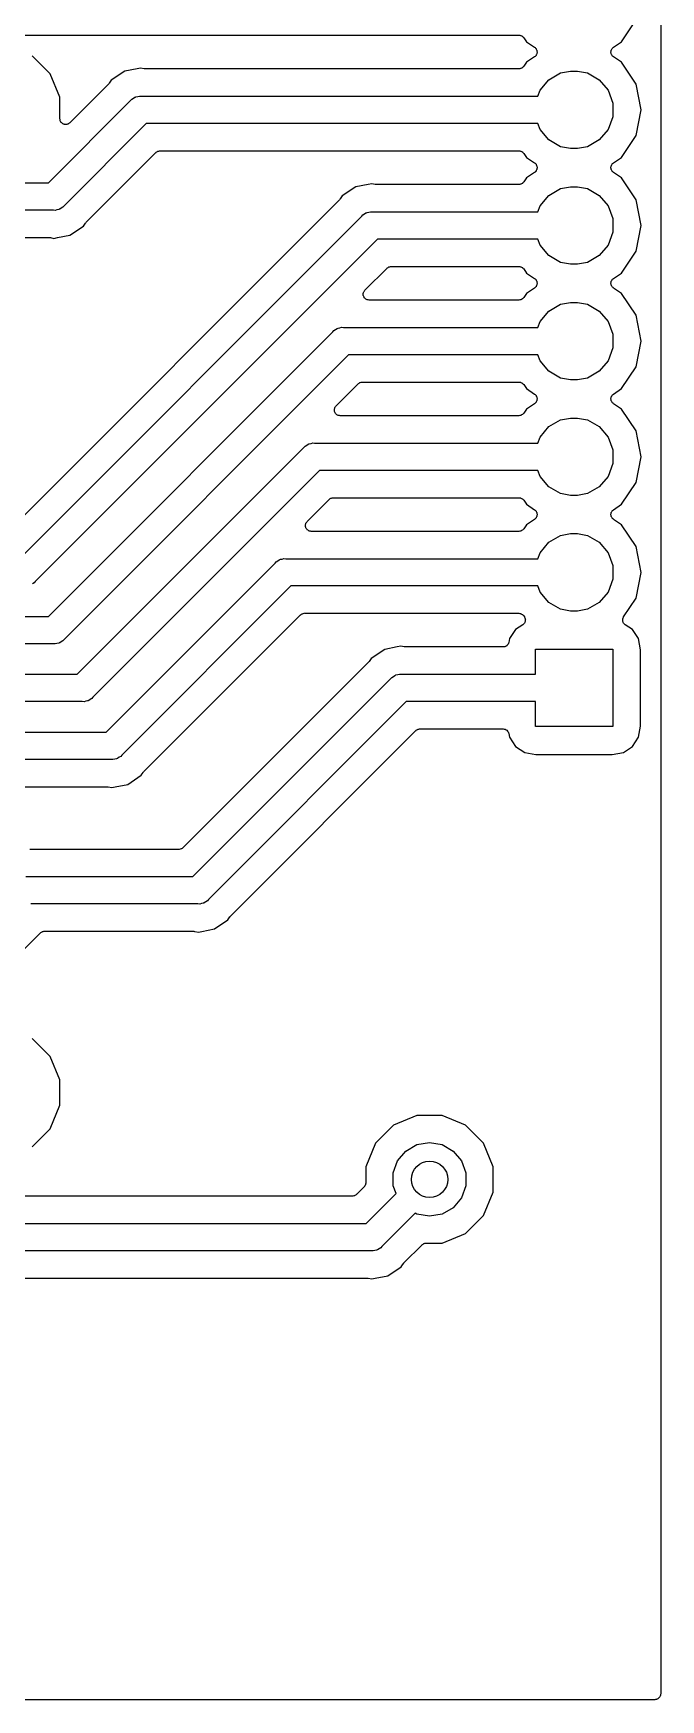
# Model space of a CAD drawing. Extents: x 64 to 244, y -149 to -41.
# Drawn here: x 230.69 to 244.47, y -149.22 to -112.62 of the extents above; entities that cross this region are included whole.
import ezdxf

# ---------------------------------------------------------------- set-up
doc = ezdxf.new("R2010")
doc.units = 0
doc.header["$MEASUREMENT"] = 0
doc.layers.add('BLACK', color=7, linetype='CONTINUOUS')

msp = doc.modelspace()

# ---------------------------------------------------------------- linework, layer by layer
at = {"layer": 'BLACK', "linetype": 'CONTINUOUS'}
for p, q in [((244.475, -42.037), (244.475, -149.098)), ((243.615, -112.805), (243.936, -112.326)), ((230.208, -112.66), (241.36, -112.66)), ((241.36, -112.66), (241.377, -112.663)), ((241.377, -112.663), (241.395, -112.665)), ((241.395, -112.665), (241.399, -112.667)), ((241.399, -112.667), (241.403, -112.668)), ((241.403, -112.668), (241.419, -112.677)), ((241.419, -112.677), (241.435, -112.685)), ((241.435, -112.685), (241.438, -112.688)), ((241.438, -112.688), (241.441, -112.69)), ((241.441, -112.69), (241.453, -112.703)), ((241.453, -112.703), (241.465, -112.716)), ((241.465, -112.716), (241.525, -112.805)), ((241.525, -112.805), (241.703, -112.924)), ((241.703, -112.924), (241.713, -112.934)), ((241.713, -112.934), (241.724, -112.942)), ((241.724, -112.942), (241.729, -112.949)), ((241.729, -113.111), (241.724, -113.118)), ((241.729, -112.949), (241.735, -112.955)), ((241.735, -113.105), (241.729, -113.111)), ((241.735, -112.955), (241.741, -112.967)), ((241.741, -113.093), (241.735, -113.105)), ((241.741, -112.967), (241.748, -112.979)), ((241.748, -113.081), (241.741, -113.093)), ((241.748, -112.979), (241.75, -112.987)), ((241.75, -113.073), (241.748, -113.081)), ((241.75, -112.987), (241.754, -112.994)), ((241.754, -113.066), (241.75, -113.073)), ((241.754, -112.994), (241.756, -113.008)), ((241.756, -113.052), (241.754, -113.066)), ((241.756, -113.008), (241.759, -113.022)), ((241.759, -113.038), (241.756, -113.052)), ((241.759, -113.022), (241.758, -113.03)), ((241.758, -113.03), (241.759, -113.038)), ((243.381, -113.022), (243.384, -113.008)), ((243.382, -113.03), (243.381, -113.022)), ((243.381, -113.038), (243.382, -113.03)), ((243.384, -113.052), (243.381, -113.038)), ((243.384, -113.008), (243.386, -112.994)), ((243.386, -113.066), (243.384, -113.052)), ((243.386, -112.994), (243.39, -112.987)), ((243.39, -113.073), (243.386, -113.066)), ((243.39, -112.987), (243.392, -112.979)), ((243.392, -113.081), (243.39, -113.073)), ((243.392, -112.979), (243.399, -112.967)), ((243.399, -113.093), (243.392, -113.081)), ((243.399, -112.967), (243.405, -112.955)), ((243.405, -113.105), (243.399, -113.093)), ((243.405, -112.955), (243.411, -112.949)), ((243.411, -113.111), (243.405, -113.105)), ((243.411, -112.949), (243.416, -112.942)), ((243.416, -113.118), (243.411, -113.111)), ((243.416, -112.942), (243.427, -112.934)), ((243.427, -112.934), (243.437, -112.924)), ((243.437, -112.924), (243.615, -112.805)), ((231.057, -113.507), (230.663, -113.113)), ((232.694, -113.452), (232.396, -113.651)), ((232.969, -113.398), (232.694, -113.452)), ((233.045, -113.382), (232.969, -113.398)), ((232.969, -113.398), (232.969, -113.398)), ((233.121, -113.398), (233.045, -113.382)), ((233.134, -113.398), (233.121, -113.398)), ((233.146, -113.4), (233.134, -113.398)), ((241.36, -113.4), (233.146, -113.4)), ((241.377, -113.397), (241.36, -113.4)), ((241.395, -113.395), (241.377, -113.397)), ((241.399, -113.393), (241.395, -113.395)), ((241.403, -113.392), (241.399, -113.393)), ((241.419, -113.383), (241.403, -113.392)), ((241.435, -113.375), (241.419, -113.383)), ((241.438, -113.372), (241.435, -113.375)), ((241.441, -113.37), (241.438, -113.372)), ((241.453, -113.357), (241.441, -113.37)), ((241.465, -113.344), (241.453, -113.357)), ((241.525, -113.255), (241.465, -113.344)), ((241.703, -113.136), (241.525, -113.255)), ((241.713, -113.126), (241.703, -113.136)), ((241.724, -113.118), (241.713, -113.126)), ((242.275, -113.489), (242.496, -113.45)), ((242.496, -113.45), (242.644, -113.45)), ((242.644, -113.45), (242.865, -113.489)), ((243.427, -113.126), (243.416, -113.118)), ((243.437, -113.136), (243.427, -113.126)), ((243.615, -113.255), (243.437, -113.136)), ((243.936, -113.734), (243.615, -113.255)), ((231.27, -114.022), (231.057, -113.507)), ((232.337, -113.735), (231.487, -114.585)), ((232.344, -113.725), (232.337, -113.735)), ((232.353, -113.716), (232.344, -113.725)), ((232.396, -113.651), (232.353, -113.716)), ((241.823, -113.868), (242.015, -113.639)), ((242.015, -113.639), (242.275, -113.489)), ((242.865, -113.489), (243.125, -113.639)), ((243.125, -113.639), (243.317, -113.868)), ((244.048, -114.3), (243.936, -113.734)), ((231.016, -115.905), (232.824, -114.097)), ((231.27, -114.496), (231.27, -114.022)), ((232.824, -114.097), (232.849, -114.067)), ((232.849, -114.067), (232.884, -114.047)), ((232.884, -114.047), (232.916, -114.024)), ((232.916, -114.024), (232.929, -114.02)), ((232.929, -114.02), (232.941, -114.014)), ((232.941, -114.014), (232.98, -114.007)), ((232.98, -114.007), (233.018, -113.997)), ((233.018, -113.997), (233.058, -114)), ((233.058, -114), (241.775, -114)), ((241.775, -114), (241.823, -113.868)), ((243.317, -113.868), (243.42, -114.15)), ((243.42, -114.15), (243.42, -114.45)), ((231.273, -114.512), (231.27, -114.496)), ((231.274, -114.528), (231.273, -114.512)), ((231.277, -114.534), (231.274, -114.528)), ((231.278, -114.539), (231.277, -114.534)), ((231.286, -114.553), (231.278, -114.539)), ((231.293, -114.568), (231.286, -114.553)), ((231.297, -114.572), (231.293, -114.568)), ((231.3, -114.577), (231.297, -114.572)), ((243.42, -114.45), (243.317, -114.732)), ((243.936, -114.866), (244.048, -114.3)), ((231.312, -114.588), (231.3, -114.577)), ((231.324, -114.6), (231.312, -114.588)), ((231.329, -114.602), (231.324, -114.6)), ((231.333, -114.606), (231.329, -114.602)), ((231.349, -114.611), (231.333, -114.606)), ((231.364, -114.618), (231.349, -114.611)), ((233.169, -114.6), (231.361, -116.408)), ((231.37, -114.619), (231.364, -114.618)), ((231.375, -114.621), (231.37, -114.619)), ((231.392, -114.621), (231.375, -114.621)), ((231.408, -114.622), (231.392, -114.621)), ((231.413, -114.621), (231.408, -114.622)), ((231.419, -114.621), (231.413, -114.621)), ((231.435, -114.615), (231.419, -114.621)), ((231.451, -114.611), (231.435, -114.615)), ((231.455, -114.607), (231.451, -114.611)), ((231.46, -114.606), (231.455, -114.607)), ((231.473, -114.595), (231.46, -114.606)), ((231.487, -114.585), (231.473, -114.595)), ((241.775, -114.6), (233.169, -114.6)), ((241.823, -114.732), (241.775, -114.6)), ((242.015, -114.961), (241.823, -114.732)), ((243.317, -114.732), (243.125, -114.961)), ((243.615, -115.345), (243.936, -114.866)), ((231.848, -116.77), (233.381, -115.237)), ((233.381, -115.237), (233.385, -115.234)), ((233.385, -115.234), (233.389, -115.23)), ((233.389, -115.23), (233.403, -115.221)), ((233.403, -115.221), (233.417, -115.212)), ((233.417, -115.212), (233.422, -115.21)), ((233.422, -115.21), (233.427, -115.208)), ((233.427, -115.208), (233.443, -115.205)), ((233.443, -115.205), (233.459, -115.2)), ((233.459, -115.2), (233.465, -115.201)), ((233.465, -115.201), (233.47, -115.2)), ((233.47, -115.2), (241.36, -115.2)), ((241.36, -115.2), (241.377, -115.203)), ((241.377, -115.203), (241.395, -115.205)), ((241.395, -115.205), (241.399, -115.207)), ((241.399, -115.207), (241.403, -115.208)), ((241.403, -115.208), (241.419, -115.217)), ((241.419, -115.217), (241.435, -115.225)), ((241.435, -115.225), (241.438, -115.228)), ((241.438, -115.228), (241.441, -115.23)), ((241.441, -115.23), (241.453, -115.243)), ((241.453, -115.243), (241.465, -115.256)), ((241.465, -115.256), (241.525, -115.345)), ((242.275, -115.111), (242.015, -114.961)), ((242.496, -115.15), (242.275, -115.111)), ((242.644, -115.15), (242.496, -115.15)), ((242.865, -115.111), (242.644, -115.15)), ((243.125, -114.961), (242.865, -115.111)), ((241.525, -115.345), (241.703, -115.464)), ((241.703, -115.464), (241.713, -115.474)), ((241.713, -115.666), (241.703, -115.676)), ((241.713, -115.474), (241.724, -115.482)), ((241.724, -115.658), (241.713, -115.666)), ((241.724, -115.482), (241.729, -115.489)), ((241.729, -115.651), (241.724, -115.658)), ((241.729, -115.489), (241.735, -115.495)), ((241.735, -115.645), (241.729, -115.651)), ((241.735, -115.495), (241.741, -115.507)), ((241.741, -115.633), (241.735, -115.645)), ((241.741, -115.507), (241.748, -115.519)), ((241.748, -115.621), (241.741, -115.633)), ((241.748, -115.519), (241.75, -115.527)), ((241.75, -115.613), (241.748, -115.621)), ((241.75, -115.527), (241.754, -115.534)), ((241.754, -115.606), (241.75, -115.613)), ((241.754, -115.534), (241.756, -115.548)), ((241.756, -115.592), (241.754, -115.606)), ((241.756, -115.548), (241.759, -115.562)), ((241.759, -115.578), (241.756, -115.592)), ((241.759, -115.562), (241.758, -115.57)), ((241.758, -115.57), (241.759, -115.578)), ((243.381, -115.562), (243.384, -115.548)), ((243.382, -115.57), (243.381, -115.562)), ((243.381, -115.578), (243.382, -115.57)), ((243.384, -115.592), (243.381, -115.578)), ((243.384, -115.548), (243.386, -115.534)), ((243.386, -115.606), (243.384, -115.592)), ((243.386, -115.534), (243.39, -115.527)), ((243.39, -115.613), (243.386, -115.606)), ((243.39, -115.527), (243.392, -115.519)), ((243.392, -115.621), (243.39, -115.613)), ((243.392, -115.519), (243.399, -115.507)), ((243.399, -115.633), (243.392, -115.621)), ((243.399, -115.507), (243.405, -115.495)), ((243.405, -115.645), (243.399, -115.633)), ((243.405, -115.495), (243.411, -115.489)), ((243.411, -115.651), (243.405, -115.645)), ((243.411, -115.489), (243.416, -115.482)), ((243.416, -115.658), (243.411, -115.651)), ((243.416, -115.482), (243.427, -115.474)), ((243.427, -115.666), (243.416, -115.658)), ((243.427, -115.474), (243.437, -115.464)), ((243.437, -115.676), (243.427, -115.666)), ((243.437, -115.464), (243.615, -115.345)), ((215.278, -115.905), (231.016, -115.905)), ((237.774, -115.992), (237.476, -116.191)), ((238.049, -115.938), (237.774, -115.992)), ((238.125, -115.922), (238.049, -115.938)), ((238.201, -115.938), (238.125, -115.922)), ((238.214, -115.938), (238.201, -115.938)), ((238.226, -115.94), (238.214, -115.938)), ((241.36, -115.94), (238.226, -115.94)), ((241.377, -115.937), (241.36, -115.94)), ((241.395, -115.935), (241.377, -115.937)), ((241.399, -115.933), (241.395, -115.935)), ((241.403, -115.932), (241.399, -115.933)), ((241.419, -115.923), (241.403, -115.932)), ((241.435, -115.915), (241.419, -115.923)), ((241.438, -115.912), (241.435, -115.915)), ((241.441, -115.91), (241.438, -115.912)), ((241.453, -115.897), (241.441, -115.91)), ((241.465, -115.884), (241.453, -115.897)), ((241.525, -115.795), (241.465, -115.884)), ((241.703, -115.676), (241.525, -115.795)), ((242.015, -116.179), (242.275, -116.029)), ((242.275, -116.029), (242.496, -115.99)), ((242.496, -115.99), (242.644, -115.99)), ((242.644, -115.99), (242.865, -116.029)), ((242.865, -116.029), (243.125, -116.179)), ((243.615, -115.795), (243.437, -115.676)), ((243.936, -116.274), (243.615, -115.795)), ((237.417, -116.275), (230.169, -123.523)), ((237.424, -116.265), (237.417, -116.275)), ((237.433, -116.256), (237.424, -116.265)), ((237.476, -116.191), (237.433, -116.256)), ((241.823, -116.408), (242.015, -116.179)), ((243.125, -116.179), (243.317, -116.408)), ((244.048, -116.84), (243.936, -116.274)), ((231.127, -116.505), (215.389, -116.505)), ((230.381, -124.16), (237.904, -116.637)), ((231.167, -116.508), (231.127, -116.505)), ((231.205, -116.498), (231.167, -116.508)), ((231.244, -116.491), (231.205, -116.498)), ((231.256, -116.485), (231.244, -116.491)), ((231.269, -116.481), (231.256, -116.485)), ((231.301, -116.458), (231.269, -116.481)), ((231.336, -116.438), (231.301, -116.458)), ((231.361, -116.408), (231.336, -116.438)), ((231.841, -116.78), (231.848, -116.77)), ((237.904, -116.637), (237.929, -116.607)), ((237.929, -116.607), (237.964, -116.587)), ((237.964, -116.587), (237.996, -116.564)), ((237.996, -116.564), (238.009, -116.56)), ((238.009, -116.56), (238.021, -116.554)), ((238.021, -116.554), (238.06, -116.547)), ((238.06, -116.547), (238.098, -116.537)), ((238.098, -116.537), (238.138, -116.54)), ((238.138, -116.54), (241.775, -116.54)), ((241.775, -116.54), (241.823, -116.408)), ((243.317, -116.408), (243.42, -116.69)), ((243.42, -116.69), (243.42, -116.99)), ((218.007, -117.105), (231.039, -117.105)), ((231.039, -117.105), (231.051, -117.107)), ((231.051, -117.107), (231.064, -117.107)), ((231.064, -117.107), (231.14, -117.123)), ((231.14, -117.123), (231.216, -117.107)), ((231.216, -117.107), (231.491, -117.053)), ((231.216, -117.107), (231.216, -117.107)), ((231.491, -117.053), (231.789, -116.854)), ((231.789, -116.854), (231.832, -116.789)), ((231.832, -116.789), (231.841, -116.78)), ((243.42, -116.99), (243.317, -117.272)), ((243.936, -117.406), (244.048, -116.84)), ((238.249, -117.14), (230.726, -124.663)), ((241.775, -117.14), (238.249, -117.14)), ((241.823, -117.272), (241.775, -117.14)), ((242.015, -117.501), (241.823, -117.272)), ((242.275, -117.651), (242.015, -117.501)), ((243.125, -117.501), (242.865, -117.651)), ((243.317, -117.272), (243.125, -117.501)), ((243.615, -117.885), (243.936, -117.406)), ((237.975, -118.263), (238.461, -117.777)), ((238.461, -117.777), (238.465, -117.774)), ((238.465, -117.774), (238.469, -117.77)), ((238.469, -117.77), (238.483, -117.761)), ((238.483, -117.761), (238.497, -117.752)), ((238.497, -117.752), (238.502, -117.75)), ((238.502, -117.75), (238.507, -117.748)), ((238.507, -117.748), (238.523, -117.745)), ((238.523, -117.745), (238.539, -117.74)), ((238.539, -117.74), (238.545, -117.741)), ((238.545, -117.741), (238.55, -117.74)), ((238.55, -117.74), (241.36, -117.74)), ((241.36, -117.74), (241.377, -117.743)), ((241.377, -117.743), (241.395, -117.745)), ((241.395, -117.745), (241.399, -117.747)), ((241.399, -117.747), (241.403, -117.748)), ((241.403, -117.748), (241.419, -117.757)), ((241.419, -117.757), (241.435, -117.765)), ((241.435, -117.765), (241.438, -117.768)), ((241.438, -117.768), (241.441, -117.77)), ((241.441, -117.77), (241.453, -117.783)), ((241.453, -117.783), (241.465, -117.796)), ((241.465, -117.796), (241.525, -117.885)), ((242.496, -117.69), (242.275, -117.651)), ((242.644, -117.69), (242.496, -117.69)), ((242.865, -117.651), (242.644, -117.69)), ((241.525, -117.885), (241.703, -118.004)), ((241.703, -118.216), (241.525, -118.335)), ((241.703, -118.004), (241.713, -118.014)), ((241.713, -118.206), (241.703, -118.216)), ((241.713, -118.014), (241.724, -118.022)), ((241.724, -118.198), (241.713, -118.206)), ((241.724, -118.022), (241.729, -118.029)), ((241.729, -118.191), (241.724, -118.198)), ((241.729, -118.029), (241.735, -118.035)), ((241.735, -118.185), (241.729, -118.191)), ((241.735, -118.035), (241.741, -118.047)), ((241.741, -118.173), (241.735, -118.185)), ((241.741, -118.047), (241.748, -118.059)), ((241.748, -118.161), (241.741, -118.173)), ((241.748, -118.059), (241.75, -118.067)), ((241.75, -118.153), (241.748, -118.161)), ((241.75, -118.067), (241.754, -118.074)), ((241.754, -118.146), (241.75, -118.153)), ((241.754, -118.074), (241.756, -118.088)), ((241.756, -118.132), (241.754, -118.146)), ((241.756, -118.088), (241.759, -118.102)), ((241.759, -118.118), (241.756, -118.132)), ((241.759, -118.102), (241.758, -118.11)), ((241.758, -118.11), (241.759, -118.118)), ((243.381, -118.102), (243.384, -118.088)), ((243.382, -118.11), (243.381, -118.102)), ((243.381, -118.118), (243.382, -118.11)), ((243.384, -118.132), (243.381, -118.118)), ((243.384, -118.088), (243.386, -118.074)), ((243.386, -118.146), (243.384, -118.132)), ((243.386, -118.074), (243.39, -118.067)), ((243.39, -118.153), (243.386, -118.146)), ((243.39, -118.067), (243.392, -118.059)), ((243.392, -118.161), (243.39, -118.153)), ((243.392, -118.059), (243.399, -118.047)), ((243.399, -118.173), (243.392, -118.161)), ((243.399, -118.047), (243.405, -118.035)), ((243.405, -118.185), (243.399, -118.173)), ((243.405, -118.035), (243.411, -118.029)), ((243.411, -118.191), (243.405, -118.185)), ((243.411, -118.029), (243.416, -118.022)), ((243.416, -118.198), (243.411, -118.191)), ((243.416, -118.022), (243.427, -118.014)), ((243.427, -118.206), (243.416, -118.198)), ((243.427, -118.014), (243.437, -118.004)), ((243.437, -118.216), (243.427, -118.206)), ((243.437, -118.004), (243.615, -117.885)), ((243.615, -118.335), (243.437, -118.216)), ((237.938, -118.342), (237.939, -118.337)), ((237.939, -118.358), (237.938, -118.342)), ((237.939, -118.331), (237.945, -118.315)), ((237.939, -118.337), (237.939, -118.331)), ((237.939, -118.375), (237.939, -118.358)), ((237.941, -118.38), (237.939, -118.375)), ((237.942, -118.386), (237.941, -118.38)), ((237.949, -118.401), (237.942, -118.386)), ((237.945, -118.315), (237.949, -118.299)), ((237.949, -118.299), (237.953, -118.295)), ((237.954, -118.416), (237.949, -118.401)), ((237.953, -118.295), (237.954, -118.289)), ((237.954, -118.289), (237.965, -118.277)), ((237.958, -118.421), (237.954, -118.416)), ((237.96, -118.426), (237.958, -118.421)), ((237.972, -118.438), (237.96, -118.426)), ((237.965, -118.277), (237.975, -118.263)), ((237.983, -118.45), (237.972, -118.438)), ((237.988, -118.453), (237.983, -118.45)), ((237.992, -118.457), (237.988, -118.453)), ((238.007, -118.464), (237.992, -118.457)), ((238.021, -118.472), (238.007, -118.464)), ((238.026, -118.473), (238.021, -118.472)), ((238.032, -118.476), (238.026, -118.473)), ((238.048, -118.477), (238.032, -118.476)), ((238.064, -118.48), (238.048, -118.477)), ((241.36, -118.48), (238.064, -118.48)), ((241.377, -118.477), (241.36, -118.48)), ((241.395, -118.475), (241.377, -118.477)), ((241.399, -118.473), (241.395, -118.475)), ((241.403, -118.472), (241.399, -118.473)), ((241.419, -118.463), (241.403, -118.472)), ((241.435, -118.455), (241.419, -118.463)), ((241.438, -118.452), (241.435, -118.455)), ((241.441, -118.45), (241.438, -118.452)), ((241.453, -118.437), (241.441, -118.45)), ((241.465, -118.424), (241.453, -118.437)), ((241.525, -118.335), (241.465, -118.424)), ((242.015, -118.719), (242.275, -118.569)), ((242.275, -118.569), (242.496, -118.53)), ((242.496, -118.53), (242.644, -118.53)), ((242.644, -118.53), (242.865, -118.569)), ((242.865, -118.569), (243.125, -118.719)), ((243.936, -118.814), (243.615, -118.335)), ((241.775, -119.08), (241.823, -118.948)), ((241.823, -118.948), (242.015, -118.719)), ((243.125, -118.719), (243.317, -118.948)), ((243.317, -118.948), (243.42, -119.23)), ((244.048, -119.38), (243.936, -118.814)), ((231.016, -125.43), (237.269, -119.177)), ((237.269, -119.177), (237.294, -119.147)), ((237.294, -119.147), (237.329, -119.127)), ((237.329, -119.127), (237.361, -119.104)), ((237.361, -119.104), (237.374, -119.1)), ((237.374, -119.1), (237.386, -119.094)), ((237.386, -119.094), (237.425, -119.087)), ((237.425, -119.087), (237.463, -119.077)), ((237.463, -119.077), (237.503, -119.08)), ((237.503, -119.08), (241.775, -119.08)), ((243.42, -119.23), (243.42, -119.53)), ((237.614, -119.68), (231.361, -125.933)), ((241.775, -119.68), (237.614, -119.68)), ((241.823, -119.812), (241.775, -119.68)), ((243.42, -119.53), (243.317, -119.812)), ((243.936, -119.946), (244.048, -119.38)), ((242.015, -120.041), (241.823, -119.812)), ((242.275, -120.191), (242.015, -120.041)), ((243.125, -120.041), (242.865, -120.191)), ((243.317, -119.812), (243.125, -120.041)), ((243.615, -120.425), (243.936, -119.946)), ((237.34, -120.803), (237.826, -120.317)), ((237.826, -120.317), (237.83, -120.314)), ((237.83, -120.314), (237.834, -120.31)), ((237.834, -120.31), (237.848, -120.301)), ((237.848, -120.301), (237.862, -120.292)), ((237.862, -120.292), (237.867, -120.29)), ((237.867, -120.29), (237.872, -120.288)), ((237.872, -120.288), (237.888, -120.285)), ((237.888, -120.285), (237.904, -120.28)), ((237.904, -120.28), (237.91, -120.281)), ((237.91, -120.281), (237.915, -120.28)), ((237.915, -120.28), (241.36, -120.28)), ((241.36, -120.28), (241.377, -120.283)), ((241.377, -120.283), (241.395, -120.285)), ((241.395, -120.285), (241.399, -120.287)), ((241.399, -120.287), (241.403, -120.288)), ((241.403, -120.288), (241.419, -120.297)), ((241.419, -120.297), (241.435, -120.305)), ((241.435, -120.305), (241.438, -120.308)), ((241.438, -120.308), (241.441, -120.31)), ((241.441, -120.31), (241.453, -120.323)), ((241.453, -120.323), (241.465, -120.336)), ((241.465, -120.336), (241.525, -120.425)), ((241.525, -120.425), (241.703, -120.544)), ((242.496, -120.23), (242.275, -120.191)), ((242.644, -120.23), (242.496, -120.23)), ((242.865, -120.191), (242.644, -120.23)), ((243.437, -120.544), (243.615, -120.425)), ((241.703, -120.756), (241.525, -120.875)), ((241.703, -120.544), (241.713, -120.554)), ((241.713, -120.746), (241.703, -120.756)), ((241.713, -120.554), (241.724, -120.562)), ((241.724, -120.738), (241.713, -120.746)), ((241.724, -120.562), (241.729, -120.569)), ((241.729, -120.731), (241.724, -120.738)), ((241.729, -120.569), (241.735, -120.575)), ((241.735, -120.725), (241.729, -120.731)), ((241.735, -120.575), (241.741, -120.587)), ((241.741, -120.713), (241.735, -120.725)), ((241.741, -120.587), (241.748, -120.599)), ((241.748, -120.701), (241.741, -120.713)), ((241.748, -120.599), (241.75, -120.607)), ((241.75, -120.693), (241.748, -120.701)), ((241.75, -120.607), (241.754, -120.614)), ((241.754, -120.686), (241.75, -120.693)), ((241.754, -120.614), (241.756, -120.628)), ((241.756, -120.672), (241.754, -120.686)), ((241.756, -120.628), (241.759, -120.642)), ((241.759, -120.658), (241.756, -120.672)), ((241.759, -120.642), (241.758, -120.65)), ((241.758, -120.65), (241.759, -120.658)), ((243.381, -120.642), (243.384, -120.628)), ((243.382, -120.65), (243.381, -120.642)), ((243.381, -120.658), (243.382, -120.65)), ((243.384, -120.672), (243.381, -120.658)), ((243.384, -120.628), (243.386, -120.614)), ((243.386, -120.686), (243.384, -120.672)), ((243.386, -120.614), (243.39, -120.607)), ((243.39, -120.693), (243.386, -120.686)), ((243.39, -120.607), (243.392, -120.599)), ((243.392, -120.701), (243.39, -120.693)), ((243.392, -120.599), (243.399, -120.587)), ((243.399, -120.713), (243.392, -120.701)), ((243.399, -120.587), (243.405, -120.575)), ((243.405, -120.725), (243.399, -120.713)), ((243.405, -120.575), (243.411, -120.569)), ((243.411, -120.731), (243.405, -120.725)), ((243.411, -120.569), (243.416, -120.562)), ((243.416, -120.738), (243.411, -120.731)), ((243.416, -120.562), (243.427, -120.554)), ((243.427, -120.746), (243.416, -120.738)), ((243.427, -120.554), (243.437, -120.544)), ((243.437, -120.756), (243.427, -120.746)), ((243.615, -120.875), (243.437, -120.756)), ((237.303, -120.882), (237.304, -120.877)), ((237.304, -120.898), (237.303, -120.882)), ((237.304, -120.871), (237.31, -120.855)), ((237.304, -120.877), (237.304, -120.871)), ((237.304, -120.915), (237.304, -120.898)), ((237.306, -120.92), (237.304, -120.915)), ((237.307, -120.926), (237.306, -120.92)), ((237.314, -120.941), (237.307, -120.926)), ((237.31, -120.855), (237.314, -120.839)), ((237.314, -120.839), (237.318, -120.835)), ((237.319, -120.956), (237.314, -120.941)), ((237.318, -120.835), (237.319, -120.829)), ((237.319, -120.829), (237.33, -120.817)), ((237.323, -120.961), (237.319, -120.956)), ((237.325, -120.966), (237.323, -120.961)), ((237.337, -120.978), (237.325, -120.966)), ((237.33, -120.817), (237.34, -120.803)), ((237.348, -120.99), (237.337, -120.978)), ((237.353, -120.993), (237.348, -120.99)), ((237.357, -120.997), (237.353, -120.993)), ((237.372, -121.004), (237.357, -120.997)), ((237.386, -121.012), (237.372, -121.004)), ((237.391, -121.013), (237.386, -121.012)), ((237.397, -121.016), (237.391, -121.013)), ((237.413, -121.017), (237.397, -121.016)), ((237.429, -121.02), (237.413, -121.017)), ((241.36, -121.02), (237.429, -121.02)), ((241.377, -121.017), (241.36, -121.02)), ((241.395, -121.015), (241.377, -121.017)), ((241.399, -121.013), (241.395, -121.015)), ((241.403, -121.012), (241.399, -121.013)), ((241.419, -121.003), (241.403, -121.012)), ((241.435, -120.995), (241.419, -121.003)), ((241.438, -120.992), (241.435, -120.995)), ((241.441, -120.99), (241.438, -120.992)), ((241.453, -120.977), (241.441, -120.99)), ((241.465, -120.964), (241.453, -120.977)), ((241.525, -120.875), (241.465, -120.964)), ((242.015, -121.259), (242.275, -121.109)), ((242.275, -121.109), (242.496, -121.07)), ((242.496, -121.07), (242.644, -121.07)), ((242.644, -121.07), (242.865, -121.109)), ((242.865, -121.109), (243.125, -121.259)), ((243.936, -121.354), (243.615, -120.875)), ((241.775, -121.62), (241.823, -121.488)), ((241.823, -121.488), (242.015, -121.259)), ((243.125, -121.259), (243.317, -121.488)), ((243.317, -121.488), (243.42, -121.77)), ((244.048, -121.92), (243.936, -121.354)), ((231.651, -126.7), (236.634, -121.717)), ((236.634, -121.717), (236.659, -121.687)), ((236.659, -121.687), (236.694, -121.667)), ((236.694, -121.667), (236.726, -121.644)), ((236.726, -121.644), (236.739, -121.64)), ((236.739, -121.64), (236.751, -121.634)), ((236.751, -121.634), (236.79, -121.627)), ((236.79, -121.627), (236.828, -121.617)), ((236.828, -121.617), (236.868, -121.62)), ((236.868, -121.62), (241.775, -121.62)), ((243.42, -121.77), (243.42, -122.07)), ((236.979, -122.22), (231.996, -127.203)), ((241.775, -122.22), (236.979, -122.22)), ((241.823, -122.352), (241.775, -122.22)), ((243.42, -122.07), (243.317, -122.352)), ((243.936, -122.486), (244.048, -121.92)), ((242.015, -122.581), (241.823, -122.352)), ((242.275, -122.731), (242.015, -122.581)), ((243.125, -122.581), (242.865, -122.731)), ((243.317, -122.352), (243.125, -122.581)), ((243.615, -122.965), (243.936, -122.486)), ((236.705, -123.343), (237.191, -122.857)), ((237.191, -122.857), (237.195, -122.854)), ((237.195, -122.854), (237.199, -122.85)), ((237.199, -122.85), (237.213, -122.841)), ((237.213, -122.841), (237.227, -122.832)), ((237.227, -122.832), (237.232, -122.83)), ((237.232, -122.83), (237.237, -122.828)), ((237.237, -122.828), (237.253, -122.825)), ((237.253, -122.825), (237.269, -122.82)), ((237.269, -122.82), (237.275, -122.821)), ((237.275, -122.821), (237.28, -122.82)), ((237.28, -122.82), (241.36, -122.82)), ((241.36, -122.82), (241.377, -122.823)), ((241.377, -122.823), (241.395, -122.825)), ((241.395, -122.825), (241.399, -122.827)), ((241.399, -122.827), (241.403, -122.828)), ((241.403, -122.828), (241.419, -122.837)), ((241.419, -122.837), (241.435, -122.845)), ((241.435, -122.845), (241.438, -122.848)), ((241.438, -122.848), (241.441, -122.85)), ((241.441, -122.85), (241.453, -122.863)), ((241.453, -122.863), (241.465, -122.876)), ((241.465, -122.876), (241.525, -122.965)), ((241.525, -122.965), (241.703, -123.084)), ((242.496, -122.77), (242.275, -122.731)), ((242.644, -122.77), (242.496, -122.77)), ((242.865, -122.731), (242.644, -122.77)), ((243.437, -123.084), (243.615, -122.965)), ((236.684, -123.369), (236.695, -123.357)), ((236.695, -123.357), (236.705, -123.343)), ((241.703, -123.296), (241.525, -123.415)), ((241.703, -123.084), (241.713, -123.094)), ((241.713, -123.286), (241.703, -123.296)), ((241.713, -123.094), (241.724, -123.102)), ((241.724, -123.278), (241.713, -123.286)), ((241.724, -123.102), (241.729, -123.109)), ((241.729, -123.271), (241.724, -123.278)), ((241.729, -123.109), (241.735, -123.115)), ((241.735, -123.265), (241.729, -123.271)), ((241.735, -123.115), (241.741, -123.127)), ((241.741, -123.253), (241.735, -123.265)), ((241.741, -123.127), (241.748, -123.139)), ((241.748, -123.241), (241.741, -123.253)), ((241.748, -123.139), (241.75, -123.147)), ((241.75, -123.233), (241.748, -123.241)), ((241.75, -123.147), (241.754, -123.154)), ((241.754, -123.226), (241.75, -123.233)), ((241.754, -123.154), (241.756, -123.168)), ((241.756, -123.212), (241.754, -123.226)), ((241.756, -123.168), (241.759, -123.182)), ((241.759, -123.198), (241.756, -123.212)), ((241.759, -123.182), (241.758, -123.19)), ((241.758, -123.19), (241.759, -123.198)), ((243.381, -123.182), (243.384, -123.168)), ((243.382, -123.19), (243.381, -123.182)), ((243.381, -123.198), (243.382, -123.19)), ((243.384, -123.212), (243.381, -123.198)), ((243.384, -123.168), (243.386, -123.154)), ((243.386, -123.226), (243.384, -123.212)), ((243.386, -123.154), (243.39, -123.147)), ((243.39, -123.233), (243.386, -123.226)), ((243.39, -123.147), (243.392, -123.139)), ((243.392, -123.241), (243.39, -123.233)), ((243.392, -123.139), (243.399, -123.127)), ((243.399, -123.253), (243.392, -123.241)), ((243.399, -123.127), (243.405, -123.115)), ((243.405, -123.265), (243.399, -123.253)), ((243.405, -123.115), (243.411, -123.109)), ((243.411, -123.271), (243.405, -123.265)), ((243.411, -123.109), (243.416, -123.102)), ((243.416, -123.278), (243.411, -123.271)), ((243.416, -123.102), (243.427, -123.094)), ((243.427, -123.286), (243.416, -123.278)), ((243.427, -123.094), (243.437, -123.084)), ((243.437, -123.296), (243.427, -123.286)), ((243.615, -123.415), (243.437, -123.296)), ((236.668, -123.422), (236.669, -123.417)), ((236.669, -123.438), (236.668, -123.422)), ((236.669, -123.411), (236.675, -123.395)), ((236.669, -123.417), (236.669, -123.411)), ((236.669, -123.455), (236.669, -123.438)), ((236.671, -123.46), (236.669, -123.455)), ((236.672, -123.466), (236.671, -123.46)), ((236.679, -123.481), (236.672, -123.466)), ((236.675, -123.395), (236.679, -123.379)), ((236.679, -123.379), (236.683, -123.375)), ((236.684, -123.496), (236.679, -123.481)), ((236.683, -123.375), (236.684, -123.369)), ((236.688, -123.501), (236.684, -123.496)), ((236.69, -123.506), (236.688, -123.501)), ((236.702, -123.518), (236.69, -123.506)), ((236.713, -123.53), (236.702, -123.518)), ((236.718, -123.533), (236.713, -123.53)), ((236.722, -123.537), (236.718, -123.533)), ((236.737, -123.544), (236.722, -123.537)), ((236.751, -123.552), (236.737, -123.544)), ((236.756, -123.553), (236.751, -123.552)), ((236.762, -123.556), (236.756, -123.553)), ((236.778, -123.557), (236.762, -123.556)), ((236.794, -123.56), (236.778, -123.557)), ((241.36, -123.56), (236.794, -123.56)), ((241.377, -123.557), (241.36, -123.56)), ((241.395, -123.555), (241.377, -123.557)), ((241.399, -123.553), (241.395, -123.555)), ((241.403, -123.552), (241.399, -123.553)), ((241.419, -123.543), (241.403, -123.552)), ((241.435, -123.535), (241.419, -123.543)), ((241.438, -123.532), (241.435, -123.535)), ((241.441, -123.53), (241.438, -123.532)), ((241.453, -123.517), (241.441, -123.53)), ((241.465, -123.504), (241.453, -123.517)), ((241.525, -123.415), (241.465, -123.504)), ((242.015, -123.799), (242.275, -123.649)), ((242.275, -123.649), (242.496, -123.61)), ((242.496, -123.61), (242.644, -123.61)), ((242.644, -123.61), (242.865, -123.649)), ((242.865, -123.649), (243.125, -123.799)), ((243.936, -123.894), (243.615, -123.415)), ((241.775, -124.16), (241.823, -124.028)), ((241.823, -124.028), (242.015, -123.799)), ((243.125, -123.799), (243.317, -124.028)), ((243.317, -124.028), (243.42, -124.31)), ((244.048, -124.46), (243.936, -123.894)), ((232.286, -127.97), (235.999, -124.257)), ((235.999, -124.257), (236.024, -124.227)), ((236.024, -124.227), (236.059, -124.207)), ((236.059, -124.207), (236.091, -124.184)), ((236.091, -124.184), (236.104, -124.18)), ((236.104, -124.18), (236.116, -124.174)), ((236.116, -124.174), (236.155, -124.167)), ((236.155, -124.167), (236.193, -124.157)), ((236.193, -124.157), (236.233, -124.16)), ((236.233, -124.16), (241.775, -124.16)), ((243.42, -124.31), (243.42, -124.61)), ((243.936, -125.026), (244.048, -124.46)), ((230.701, -124.693), (230.666, -124.713)), ((230.726, -124.663), (230.701, -124.693)), ((236.344, -124.76), (232.631, -128.473)), ((241.775, -124.76), (236.344, -124.76)), ((241.823, -124.892), (241.775, -124.76)), ((243.42, -124.61), (243.317, -124.892)), ((242.015, -125.121), (241.823, -124.892)), ((242.275, -125.271), (242.015, -125.121)), ((243.125, -125.121), (242.865, -125.271)), ((243.317, -124.892), (243.125, -125.121)), ((243.661, -125.437), (243.936, -125.026)), ((185.544, -125.43), (231.016, -125.43)), ((233.118, -128.835), (236.556, -125.397)), ((236.556, -125.397), (236.56, -125.394)), ((236.56, -125.394), (236.564, -125.39)), ((236.564, -125.39), (236.578, -125.381)), ((236.578, -125.381), (236.592, -125.372)), ((236.592, -125.372), (236.597, -125.37)), ((236.597, -125.37), (236.602, -125.368)), ((236.602, -125.368), (236.618, -125.365)), ((236.618, -125.365), (236.634, -125.36)), ((236.634, -125.36), (236.64, -125.361)), ((236.64, -125.361), (236.645, -125.36)), ((236.645, -125.36), (241.36, -125.36)), ((241.36, -125.36), (241.377, -125.363)), ((241.377, -125.363), (241.395, -125.365)), ((241.395, -125.365), (241.399, -125.367)), ((241.399, -125.367), (241.403, -125.368)), ((241.403, -125.368), (241.419, -125.377)), ((241.419, -125.377), (241.435, -125.385)), ((241.435, -125.385), (241.438, -125.388)), ((241.438, -125.388), (241.441, -125.39)), ((241.441, -125.39), (241.453, -125.403)), ((241.453, -125.403), (241.465, -125.416)), ((241.465, -125.416), (241.479, -125.437)), ((241.479, -125.437), (241.483, -125.447)), ((241.483, -125.447), (241.489, -125.456)), ((241.49, -125.553), (241.487, -125.564)), ((241.489, -125.456), (241.492, -125.467)), ((241.495, -125.543), (241.49, -125.553)), ((241.492, -125.467), (241.497, -125.477)), ((241.496, -125.532), (241.495, -125.543)), ((241.499, -125.521), (241.496, -125.532)), ((241.497, -125.477), (241.497, -125.488)), ((241.497, -125.488), (241.5, -125.499)), ((241.5, -125.499), (241.499, -125.51)), ((241.499, -125.51), (241.499, -125.521)), ((242.496, -125.31), (242.275, -125.271)), ((242.644, -125.31), (242.496, -125.31)), ((242.865, -125.271), (242.644, -125.31)), ((243.64, -125.499), (243.643, -125.488)), ((243.641, -125.51), (243.64, -125.499)), ((243.641, -125.521), (243.641, -125.51)), ((243.644, -125.532), (243.641, -125.521)), ((243.643, -125.477), (243.648, -125.467)), ((243.643, -125.488), (243.643, -125.477)), ((243.645, -125.543), (243.644, -125.532)), ((243.65, -125.553), (243.645, -125.543)), ((243.648, -125.467), (243.651, -125.456)), ((243.653, -125.564), (243.65, -125.553)), ((243.651, -125.456), (243.657, -125.447)), ((243.657, -125.447), (243.661, -125.437)), ((241.155, -125.916), (241.139, -125.998)), ((241.287, -125.717), (241.155, -125.916)), ((241.444, -125.613), (241.287, -125.717)), ((241.452, -125.605), (241.444, -125.613)), ((241.461, -125.599), (241.452, -125.605)), ((241.468, -125.59), (241.461, -125.599)), ((241.476, -125.582), (241.468, -125.59)), ((241.481, -125.573), (241.476, -125.582)), ((241.487, -125.564), (241.481, -125.573)), ((243.659, -125.573), (243.653, -125.564)), ((243.664, -125.582), (243.659, -125.573)), ((243.672, -125.59), (243.664, -125.582)), ((243.679, -125.599), (243.672, -125.59)), ((243.688, -125.605), (243.679, -125.599)), ((243.696, -125.613), (243.688, -125.605)), ((243.853, -125.717), (243.696, -125.613)), ((243.985, -125.916), (243.853, -125.717)), ((244.034, -126.163), (243.985, -125.916)), ((231.127, -126.03), (185.433, -126.03)), ((231.167, -126.033), (231.127, -126.03)), ((231.205, -126.023), (231.167, -126.033)), ((231.244, -126.016), (231.205, -126.023)), ((231.256, -126.01), (231.244, -126.016)), ((231.269, -126.006), (231.256, -126.01)), ((231.301, -125.983), (231.269, -126.006)), ((231.336, -125.963), (231.301, -125.983)), ((231.361, -125.933), (231.336, -125.963)), ((238.409, -126.152), (238.111, -126.351)), ((238.684, -126.098), (238.409, -126.152)), ((238.76, -126.082), (238.684, -126.098)), ((238.836, -126.098), (238.76, -126.082)), ((238.849, -126.098), (238.836, -126.098)), ((238.861, -126.1), (238.849, -126.098)), ((241.014, -126.1), (238.861, -126.1)), ((241.034, -126.096), (241.014, -126.1)), ((241.055, -126.093), (241.034, -126.096)), ((241.056, -126.093), (241.055, -126.093)), ((241.057, -126.092), (241.056, -126.093)), ((241.075, -126.082), (241.057, -126.092)), ((241.093, -126.072), (241.075, -126.082)), ((241.094, -126.071), (241.093, -126.072)), ((241.096, -126.07), (241.094, -126.071)), ((241.109, -126.054), (241.096, -126.07)), ((241.123, -126.039), (241.109, -126.054)), ((241.124, -126.036), (241.123, -126.038)), ((241.123, -126.038), (241.123, -126.039)), ((241.131, -126.017), (241.124, -126.036)), ((241.139, -125.998), (241.131, -126.017)), ((241.72, -126.7), (241.72, -126.15)), ((241.72, -126.15), (243.42, -126.15)), ((243.42, -126.15), (243.42, -127.85)), ((244.034, -127.837), (244.034, -126.163)), ((238.052, -126.435), (233.979, -130.508)), ((238.059, -126.425), (238.052, -126.435)), ((238.068, -126.416), (238.059, -126.425)), ((238.111, -126.351), (238.068, -126.416)), ((181.082, -126.7), (231.651, -126.7)), ((234.191, -131.145), (238.539, -126.797)), ((238.539, -126.797), (238.564, -126.767)), ((238.564, -126.767), (238.599, -126.747)), ((238.599, -126.747), (238.631, -126.724)), ((238.631, -126.724), (238.644, -126.72)), ((238.644, -126.72), (238.656, -126.714)), ((238.656, -126.714), (238.695, -126.707)), ((238.695, -126.707), (238.733, -126.697)), ((238.733, -126.697), (238.773, -126.7)), ((238.773, -126.7), (241.72, -126.7)), ((231.762, -127.3), (181.082, -127.3)), ((231.802, -127.303), (231.762, -127.3)), ((231.84, -127.293), (231.802, -127.303)), ((231.879, -127.286), (231.84, -127.293)), ((231.891, -127.28), (231.879, -127.286)), ((231.904, -127.276), (231.891, -127.28)), ((231.936, -127.253), (231.904, -127.276)), ((231.971, -127.233), (231.936, -127.253)), ((231.996, -127.203), (231.971, -127.233)), ((238.884, -127.3), (234.536, -131.648)), ((241.72, -127.3), (238.884, -127.3)), ((241.72, -127.85), (241.72, -127.3)), ((183.528, -127.97), (232.286, -127.97)), ((235.023, -132.01), (239.096, -127.937)), ((239.096, -127.937), (239.1, -127.934)), ((239.1, -127.934), (239.104, -127.93)), ((239.104, -127.93), (239.118, -127.921)), ((239.118, -127.921), (239.132, -127.912)), ((239.132, -127.912), (239.137, -127.91)), ((239.137, -127.91), (239.142, -127.908)), ((239.142, -127.908), (239.158, -127.905)), ((239.158, -127.905), (239.174, -127.9)), ((239.174, -127.9), (239.18, -127.901)), ((239.18, -127.901), (239.185, -127.9)), ((239.185, -127.9), (241.014, -127.9)), ((241.014, -127.9), (241.034, -127.904)), ((241.034, -127.904), (241.055, -127.907)), ((241.055, -127.907), (241.056, -127.907)), ((241.056, -127.907), (241.057, -127.908)), ((241.057, -127.908), (241.075, -127.918)), ((241.075, -127.918), (241.093, -127.928)), ((241.093, -127.928), (241.094, -127.929)), ((241.094, -127.929), (241.096, -127.93)), ((241.096, -127.93), (241.109, -127.946)), ((241.109, -127.946), (241.123, -127.961)), ((241.123, -127.961), (241.123, -127.962)), ((241.123, -127.962), (241.124, -127.963)), ((241.124, -127.963), (241.131, -127.983)), ((241.131, -127.983), (241.139, -128.002)), ((241.139, -128.002), (241.155, -128.084)), ((241.155, -128.084), (241.287, -128.283)), ((243.42, -127.85), (241.72, -127.85)), ((243.853, -128.283), (243.985, -128.084)), ((243.985, -128.084), (244.034, -127.837)), ((232.631, -128.473), (232.606, -128.503)), ((241.287, -128.283), (241.486, -128.415)), ((241.486, -128.415), (241.733, -128.464)), ((241.733, -128.464), (243.407, -128.464)), ((243.407, -128.464), (243.654, -128.415)), ((243.654, -128.415), (243.853, -128.283)), ((232.397, -128.57), (183.639, -128.57)), ((232.437, -128.573), (232.397, -128.57)), ((232.475, -128.563), (232.437, -128.573)), ((232.514, -128.556), (232.475, -128.563)), ((232.526, -128.55), (232.514, -128.556)), ((232.539, -128.546), (232.526, -128.55)), ((232.571, -128.523), (232.539, -128.546)), ((232.606, -128.503), (232.571, -128.523)), ((233.102, -128.854), (233.111, -128.845)), ((233.111, -128.845), (233.118, -128.835)), ((223.532, -129.17), (232.309, -129.17)), ((232.309, -129.17), (232.321, -129.172)), ((232.321, -129.172), (232.334, -129.172)), ((232.334, -129.172), (232.41, -129.188)), ((232.41, -129.188), (232.486, -129.172)), ((232.486, -129.172), (232.761, -129.118)), ((232.486, -129.172), (232.486, -129.172)), ((232.761, -129.118), (233.059, -128.919)), ((233.059, -128.919), (233.102, -128.854)), ((233.89, -130.545), (230.606, -130.545)), ((233.895, -130.544), (233.89, -130.545)), ((233.901, -130.545), (233.895, -130.544)), ((233.917, -130.54), (233.901, -130.545)), ((233.933, -130.537), (233.917, -130.54)), ((233.938, -130.535), (233.933, -130.537)), ((233.943, -130.533), (233.938, -130.535)), ((233.957, -130.524), (233.943, -130.533)), ((233.971, -130.515), (233.957, -130.524)), ((233.975, -130.511), (233.971, -130.515)), ((233.979, -130.508), (233.975, -130.511)), ((230.518, -131.145), (234.191, -131.145)), ((234.302, -131.745), (230.629, -131.745)), ((234.342, -131.748), (234.302, -131.745)), ((234.38, -131.738), (234.342, -131.748)), ((234.419, -131.731), (234.38, -131.738)), ((234.431, -131.725), (234.419, -131.731)), ((234.444, -131.721), (234.431, -131.725)), ((234.476, -131.698), (234.444, -131.721)), ((234.511, -131.678), (234.476, -131.698)), ((234.536, -131.648), (234.511, -131.678)), ((234.666, -132.293), (234.964, -132.094)), ((234.964, -132.094), (235.007, -132.029)), ((235.007, -132.029), (235.016, -132.02)), ((235.016, -132.02), (235.023, -132.01)), ((227.403, -135.82), (230.841, -132.382)), ((230.841, -132.382), (230.845, -132.379)), ((230.845, -132.379), (230.849, -132.375)), ((230.849, -132.375), (230.863, -132.366)), ((230.863, -132.366), (230.877, -132.357)), ((230.877, -132.357), (230.882, -132.355)), ((230.882, -132.355), (230.887, -132.353)), ((230.887, -132.353), (230.903, -132.35)), ((230.903, -132.35), (230.919, -132.345)), ((230.919, -132.345), (230.925, -132.346)), ((230.925, -132.346), (230.93, -132.345)), ((230.93, -132.345), (234.214, -132.345)), ((234.214, -132.345), (234.226, -132.347)), ((234.226, -132.347), (234.239, -132.347)), ((234.239, -132.347), (234.315, -132.363)), ((234.315, -132.363), (234.391, -132.347)), ((234.391, -132.347), (234.666, -132.293)), ((234.391, -132.347), (234.391, -132.347)), ((231.057, -135.097), (230.663, -134.703)), ((231.27, -135.612), (231.057, -135.097)), ((231.27, -136.168), (231.27, -135.612)), ((231.057, -136.683), (231.27, -136.168)), ((239.117, -136.395), (238.602, -136.608)), ((239.673, -136.395), (239.117, -136.395)), ((240.188, -136.608), (239.673, -136.395)), ((230.663, -137.077), (231.057, -136.683)), ((238.602, -136.608), (238.208, -137.002)), ((240.582, -137.002), (240.188, -136.608)), ((238.208, -137.002), (237.995, -137.517)), ((238.691, -137.389), (238.873, -137.173)), ((238.873, -137.173), (239.117, -137.032)), ((239.117, -137.032), (239.395, -136.983)), ((239.395, -136.983), (239.673, -137.032)), ((239.673, -137.032), (239.917, -137.173)), ((239.917, -137.173), (240.099, -137.389)), ((240.795, -137.517), (240.582, -137.002)), ((237.995, -137.517), (237.995, -137.87)), ((238.595, -137.654), (238.691, -137.389)), ((240.099, -137.389), (240.195, -137.654)), ((240.795, -138.073), (240.795, -137.517)), ((237.958, -137.959), (237.789, -138.128)), ((237.961, -137.955), (237.958, -137.959)), ((237.965, -137.951), (237.961, -137.955)), ((237.974, -137.937), (237.965, -137.951)), ((237.983, -137.923), (237.974, -137.937)), ((237.985, -137.918), (237.983, -137.923)), ((237.987, -137.913), (237.985, -137.918)), ((237.99, -137.897), (237.987, -137.913)), ((237.995, -137.881), (237.99, -137.897)), ((237.995, -137.87), (237.994, -137.875)), ((237.994, -137.875), (237.995, -137.881)), ((238.595, -137.936), (238.595, -137.654)), ((238.658, -138.108), (238.595, -137.936)), ((240.195, -137.936), (240.099, -138.201)), ((240.195, -137.654), (240.195, -137.936)), ((237.7, -138.165), (229.135, -138.165)), ((237.705, -138.164), (237.7, -138.165)), ((237.711, -138.165), (237.705, -138.164)), ((237.727, -138.16), (237.711, -138.165)), ((237.743, -138.157), (237.727, -138.16)), ((237.748, -138.155), (237.743, -138.157)), ((237.753, -138.153), (237.748, -138.155)), ((237.767, -138.144), (237.753, -138.153)), ((237.781, -138.135), (237.767, -138.144)), ((237.785, -138.131), (237.781, -138.135)), ((237.789, -138.128), (237.785, -138.131)), ((238.001, -138.765), (238.658, -138.108)), ((240.099, -138.201), (239.917, -138.417)), ((240.582, -138.588), (240.795, -138.073)), ((239.078, -138.536), (238.346, -139.268)), ((239.117, -138.558), (239.078, -138.536)), ((239.395, -138.607), (239.117, -138.558)), ((239.673, -138.558), (239.395, -138.607)), ((239.917, -138.417), (239.673, -138.558)), ((240.188, -138.982), (240.582, -138.588)), ((216.024, -138.765), (238.001, -138.765)), ((239.673, -139.195), (240.188, -138.982)), ((238.112, -139.365), (215.913, -139.365)), ((238.152, -139.368), (238.112, -139.365)), ((238.19, -139.358), (238.152, -139.368)), ((238.229, -139.351), (238.19, -139.358)), ((238.241, -139.345), (238.229, -139.351)), ((238.254, -139.341), (238.241, -139.345)), ((238.286, -139.318), (238.254, -139.341)), ((238.321, -139.298), (238.286, -139.318)), ((238.346, -139.268), (238.321, -139.298)), ((238.833, -139.63), (239.231, -139.232)), ((239.231, -139.232), (239.235, -139.229)), ((239.235, -139.229), (239.239, -139.225)), ((239.239, -139.225), (239.253, -139.216)), ((239.253, -139.216), (239.267, -139.207)), ((239.267, -139.207), (239.272, -139.205)), ((239.272, -139.205), (239.277, -139.203)), ((239.277, -139.203), (239.293, -139.2)), ((239.293, -139.2), (239.309, -139.195)), ((239.309, -139.195), (239.315, -139.196)), ((239.315, -139.196), (239.32, -139.195)), ((239.32, -139.195), (239.673, -139.195)), ((238.476, -139.913), (238.774, -139.714)), ((238.774, -139.714), (238.817, -139.649)), ((238.817, -139.649), (238.826, -139.64)), ((238.826, -139.64), (238.833, -139.63)), ((218.007, -139.965), (238.024, -139.965)), ((238.024, -139.965), (238.036, -139.967)), ((238.036, -139.967), (238.049, -139.967)), ((238.049, -139.967), (238.125, -139.983)), ((238.125, -139.983), (238.201, -139.967)), ((238.201, -139.967), (238.476, -139.913)), ((238.201, -139.967), (238.201, -139.967)), ((244.348, -149.225), (221.362, -149.225)), ((244.359, -149.223), (244.348, -149.225)), ((244.37, -149.223), (244.359, -149.223)), ((244.38, -149.219), (244.37, -149.223)), ((244.391, -149.217), (244.38, -149.219)), ((244.401, -149.212), (244.391, -149.217)), ((244.411, -149.208), (244.401, -149.212)), ((244.42, -149.201), (244.411, -149.208)), ((244.43, -149.195), (244.42, -149.201)), ((244.437, -149.187), (244.43, -149.195)), ((244.445, -149.18), (244.437, -149.187)), ((244.451, -149.17), (244.445, -149.18)), ((244.458, -149.161), (244.451, -149.17)), ((244.462, -149.151), (244.458, -149.161)), ((244.467, -149.141), (244.462, -149.151)), ((244.469, -149.13), (244.467, -149.141)), ((244.473, -149.12), (244.469, -149.13)), ((244.475, -149.098), (244.473, -149.109)), ((244.473, -149.109), (244.473, -149.12))]:
    msp.add_line(p, q, dxfattribs=at)
at = {"layer": 'BLACK'}
msp.add_circle((239.395, -137.795), 0.4, dxfattribs=at)

doc.saveas('drawing.dxf')
